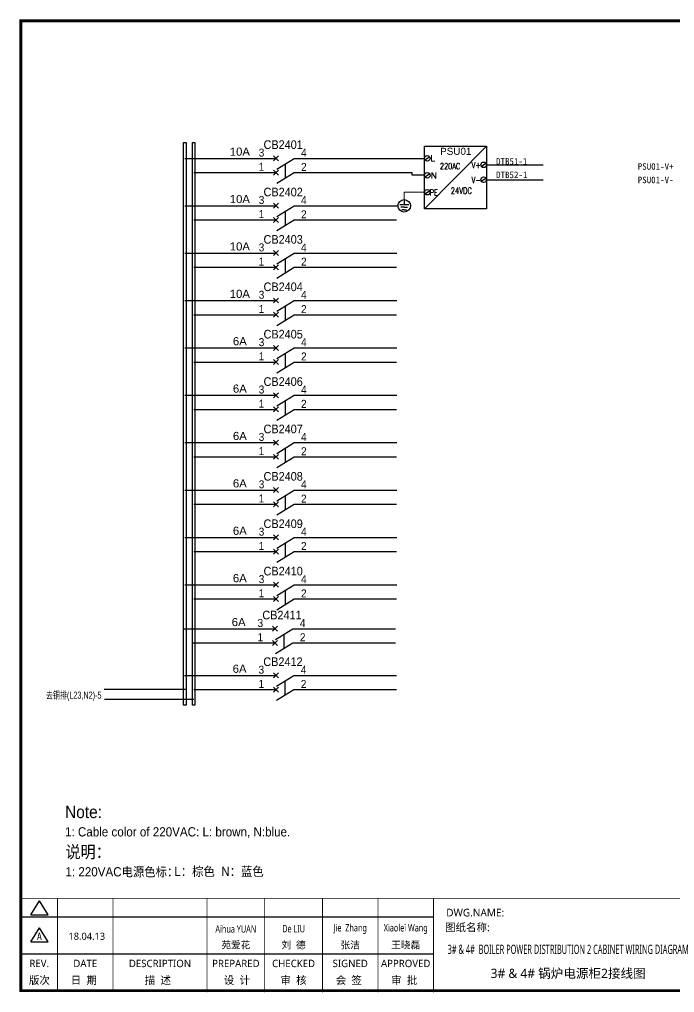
# Model space of a CAD drawing. Extents: x 81437 to 204847, y -54769 to -29444.
# Drawn here: x 115793 to 117921, y -45846 to -42684 of the extents above; entities that cross this region are included whole.
import ezdxf
from ezdxf.enums import TextEntityAlignment as Align

# ---------------------------------------------------------------- set-up
doc = ezdxf.new("R2010")
doc.units = 0
doc.header["$LTSCALE"] = 100
doc.header["$MEASUREMENT"] = 0
doc.layers.add('t', color=1, linetype='Continuous')
doc.layers.add('空气开关', color=7, linetype='Continuous')
doc.layers.add('细实线', color=7, linetype='Continuous', lineweight=20)
doc.styles.add('HZ', font='arial.ttf', dxfattribs={"width": 0.7})
doc.styles.add('HZTXT1', font='', dxfattribs={"width": 0.8})
doc.styles.add('ROMANS', font='romans', dxfattribs={"width": 0.8, "height": 2})
doc.styles.get("Standard").update_dxf_attribs({"font": ''})
doc.styles.add('微软雅黑', font='')
doc.styles.get('HZTXT1').set_extended_font_data('SimSun')
doc.styles.get('Standard').set_extended_font_data('SimSun')
doc.styles.get('微软雅黑').set_extended_font_data('Microsoft YaHei')

# ---------------------------------------------------------------- blocks, each defined once
blk = doc.blocks.new('供电端子')
at = {"style": 'HZ', "width": 0.7}
blk.add_attdef('供电端子', (0, 0), '', height=17, dxfattribs=at)
blk = doc.blocks.new('SM电源接线块配电')
at = {"color": 7}
for p, q in [((1.5, -45.1), (16.4, -35.1)), ((184.6, -66.2), (199.6, -56.3)), ((1.5, -100.1), (16.4, -90.1)), ((184.6, -114.7), (199.6, -104.7)), ((1.5, -155.1), (16.4, -145.2))]:
    blk.add_line(p, q, dxfattribs=at)
blk.add_lwpolyline([(0, 0), (201.1, 0), (201.1, -204.6), (0, -204.6)], close=True, dxfattribs=at)
for centre in [(9, -40.1), (192.1, -61.3), (9, -95.1), (192.1, -109.7), (9, -150.2)]:
    blk.add_circle(centre, 8.97, dxfattribs=at)
at = {"layer": '细实线'}
blk.add_line((0, -204.6), (201.1, 0), dxfattribs=at)
at = {"layer": '空气开关', "style": 'ROMANS'}
for s, p in [('L', (19.5, -49.5)), ('N', (20.9, -106.1))]:
    blk.add_text(s, height=20, dxfattribs=at).set_placement(p)
at = {"layer": '空气开关', "style": 'ROMANS', "width": 0.7}
blk.add_text('220AC', height=20, dxfattribs=at).set_placement((83.2, -75.4), align=Align.CENTER)
for s, p in [('V+', (153.2, -72.2)), ('V-', (153.2, -120.7)), ('PE', (17.3, -161.1))]:
    blk.add_text(s, height=20, dxfattribs=at).set_placement(p)
at = {"layer": '细实线', "color": 0, "style": 'HZ'}
blk.add_attdef('电源位号', text='', height=23, dxfattribs=at).set_placement((101.6, -28.8), align=Align.CENTER)
at = {"layer": '细实线', "color": 0, "style": 'ROMANS', "width": 0.8}
blk.add_attdef('24VDC', text='', height=20, dxfattribs=at).set_placement((119.6, -155.3), align=Align.CENTER)
at = {"layer": '细实线', "style": 'HZ'}
blk.add_attdef('电流', text='', height=20, dxfattribs=at).set_placement((111, -185.9), align=Align.CENTER)
blk = doc.blocks.new('图框')
at = {"color": 7}
for p, q in [((-6.2, -2970.4), (1334, -2970.4)), ((-6.2, -3090.4), (1334, -3090.4))]:
    blk.add_line(p, q, dxfattribs=at)
at = {"color": 7, "const_width": 3}
blk.add_lwpolyline([(4109.5, -2910.4), (-6.2, -2910.4)], dxfattribs=at)
at = {"layer": 't', "color": 7}
for p, q in [((25.8, -2963.9), (53.7, -2918)), ((81.7, -2963.9), (53.7, -2918)), ((25.8, -2963.9), (81.7, -2963.9)), ((25.8, -3051.8), (53.7, -3006)), ((81.7, -3051.8), (53.7, -3006)), ((25.8, -3051.8), (81.7, -3051.8))]:
    blk.add_line(p, q, dxfattribs=at)
at = {"layer": 't', "color": 7, "const_width": 9.62}
blk.add_lwpolyline([(4109.5, -3210.4), (4109.5, -58.9), (-6.2, -58.9), (-6.2, -3210.4)], close=True, dxfattribs=at)
at = {"layer": 't', "color": 7, "const_width": 2.4}
for points in [[(112.6, -2911.6), (112.6, -3210.4)], [(292.9, -2911.6), (292.9, -3210.4)], [(598.2, -2911.6), (598.2, -3215.3)], [(785.8, -2911.6), (785.8, -3215.3)], [(973.4, -2911.6), (973.4, -3215.3)], [(1153.7, -2911.6), (1153.7, -3215.3)], [(1334, -2911.6), (1334, -3215.3)]]:
    blk.add_lwpolyline(points, dxfattribs=at)
at = {"color": 7, "style": '微软雅黑', "flags": 8}
for tag, p, height in [('DWG.NAME:', (1375.5, -2969.2), 25), ('DWG.NO.:', (3122, -3089.3), 24), ('图纸编号', (3309.2, -3111.3), 24), ('FILENO.:', (3122.5, -3165), 24), ('文档号', (3311.6, -3183), 24)]:
    blk.add_attdef(tag, p, '', height=height, dxfattribs=at)
at = {"color": 7, "style": '微软雅黑', "width": 0.8, "flags": 8}
for tag, p, height in [('PROJECTNAME:', (3119.3, -2971.7), 24), ('PROJECT_NAME', (3324.7, -2969.2), 25)]:
    blk.add_attdef(tag, p, '', height=height, dxfattribs=at)
at = {"color": 7, "style": '微软雅黑', "flags": 8}
for tag, height, width, p in [('RENLIU', 24, 0.7, (692, -3009.2)), ('SHUFENWANG', 24, 0.7, (879.6, -3009.2)), ('FANGHOU', 24, 0.7, (1063.6, -3009.2)), ('DANDANLI', 24, 0.7, (1243.9, -3009.2)), ('#10STATIONONTROLCABINETCOVER', 30, 0.6, (1771.7, -3076)), ('HANGZHOUHOLLYSYSAUTOMATIONCO.,LTD.', 24, 0.7, (2763.9, -3104.6))]:
    blk.add_attdef(tag, text='', height=height, dxfattribs=dict(at, width=width)).set_placement(p, align=Align.MIDDLE)
for tag, p in [('图纸名称:', (1371.6, -3024.8)), ('项目名称', (3272.9, -3045.6))]:
    blk.add_attdef(tag, text='', height=25, dxfattribs=at).set_placement(p, align=Align.BOTTOM_LEFT)
at = {"color": 7, "flags": 8}
blk.add_attdef('A', text='', height=23, dxfattribs=at).set_placement((53.7, -3033.7), align=Align.MIDDLE)
at = {"color": 7, "style": '微软雅黑', "flags": 8}
for tag, height, p in [('设计时间', 23, (207.7, -3033.7)), ('刘仁', 23, (692, -3061.1)), ('王姝芬', 23, (879.6, -3061.1)), ('侯方', 23, (1063.6, -3061.1)), ('李丹丹', 23, (1243.9, -3061.1)), ('PAGEXOFX', 24, (3947.6, -3097.9)), ('REV.', 24, (53.2, -3121.9)), ('DATE', 24, (202.7, -3121.9)), ('DESCRIPTION', 24, (445.6, -3121.9)), ('PREPARED', 24, (692, -3121.9)), ('CHECKED', 24, (879.6, -3121.9)), ('SIGNED', 24, (1063.6, -3121.9)), ('APPROVED', 24, (1243.9, -3121.9)), ('图纸名称', 30, (1771.7, -3153.6)), ('第几页共几页', 24, (3947.6, -3172.9))]:
    blk.add_attdef(tag, text='', height=height, dxfattribs=at).set_placement(p, align=Align.MIDDLE)
at = {"layer": 't', "color": 7, "style": '微软雅黑'}
for s, p in [('版次', (53.7, -3176.5)), ('日  期', (198, -3176.5)), ('描  述', (438.3, -3176.5)), ('设  计', (695.3, -3176.5)), ('审  核', (879.4, -3176.5)), ('会  签', (1058.9, -3176.5)), ('审  批', (1239.1, -3176.5))]:
    blk.add_text(s, height=25, dxfattribs=at).set_placement(p, align=Align.MIDDLE_CENTER)

msp = doc.modelspace()

# ---------------------------------------------------------------- linework, layer by layer
at = {"color": 43}
for p, q in [((116329.7, -43135.3), (116626.3, -43135.3)), ((116684.9, -43135.3), (117018.6, -43135.3)), ((116684.9, -43135.3), (117108.5, -43135.3)), ((116329.7, -43289.3), (116626.3, -43289.3)), ((116684.9, -43289.3), (117018.6, -43289.3)), ((116329.7, -43443.3), (116626.3, -43443.3)), ((116684.9, -43443.3), (117018.6, -43443.3)), ((116329.7, -43597.3), (116626.3, -43597.3)), ((116684.9, -43597.3), (117018.6, -43597.3)), ((116329.7, -43751.3), (116626.3, -43751.3)), ((116684.9, -43751.3), (117018.6, -43751.3)), ((116329.7, -43905.3), (116626.3, -43905.3)), ((116684.9, -43905.3), (117018.6, -43905.3)), ((116329.7, -44059.3), (116626.3, -44059.3)), ((116684.9, -44059.3), (117018.6, -44059.3)), ((116329.7, -44213.3), (116626.3, -44213.3)), ((116684.9, -44213.3), (117018.6, -44213.3)), ((116329.7, -44367.3), (116626.3, -44367.3)), ((116684.9, -44367.3), (117018.6, -44367.3)), ((116329.7, -44521.3), (116626.3, -44521.3)), ((116684.9, -44521.3), (117018.6, -44521.3)), ((116325.8, -44664.1), (116622.5, -44664.1)), ((116681, -44664.1), (117014.7, -44664.1)), ((116329, -44815.8), (116625.7, -44815.8)), ((116684.2, -44815.8), (117017.9, -44815.8)), ((116067.5, -44860.3), (116334, -44860.3))]:
    msp.add_line(p, q, dxfattribs=at)
at = {"color": 6}
for p, q in [((116634.4, -43143.4), (116618.3, -43127.2)), ((116618.3, -43143.4), (116634.4, -43127.2)), ((116628.4, -43170.1), (116684.9, -43135.3)), ((116618.3, -43189.5), (116634.4, -43173.3)), ((116634.4, -43189.5), (116618.3, -43173.3)), ((116628.4, -43216.2), (116684.9, -43181.4)), ((116634.4, -43297.4), (116618.3, -43281.2)), ((116618.3, -43297.4), (116634.4, -43281.2)), ((116628.4, -43324.1), (116684.9, -43289.3)), ((116634.4, -43343.5), (116618.3, -43327.3)), ((116618.3, -43343.5), (116634.4, -43327.3)), ((116628.4, -43370.2), (116684.9, -43335.4)), ((116618.3, -43451.4), (116634.4, -43435.2)), ((116634.4, -43451.4), (116618.3, -43435.2)), ((116628.4, -43478.1), (116684.9, -43443.3)), ((116618.3, -43497.5), (116634.4, -43481.3)), ((116634.4, -43497.5), (116618.3, -43481.3)), ((116628.4, -43524.2), (116684.9, -43489.4)), ((116634.4, -43605.4), (116618.3, -43589.2)), ((116618.3, -43605.4), (116634.4, -43589.2)), ((116628.4, -43632.1), (116684.9, -43597.3)), ((116634.4, -43651.5), (116618.3, -43635.3)), ((116618.3, -43651.5), (116634.4, -43635.3)), ((116628.4, -43678.2), (116684.9, -43643.4)), ((116618.3, -43759.4), (116634.4, -43743.2)), ((116634.4, -43759.4), (116618.3, -43743.2)), ((116628.4, -43786.1), (116684.9, -43751.3)), ((116618.3, -43805.5), (116634.4, -43789.3)), ((116634.4, -43805.5), (116618.3, -43789.3)), ((116628.4, -43832.2), (116684.9, -43797.4)), ((116634.4, -43913.4), (116618.3, -43897.2)), ((116618.3, -43913.4), (116634.4, -43897.2)), ((116628.4, -43940.1), (116684.9, -43905.3)), ((116634.4, -43959.5), (116618.3, -43943.3)), ((116618.3, -43959.5), (116634.4, -43943.3)), ((116628.4, -43986.2), (116684.9, -43951.4)), ((116634.4, -44067.4), (116618.3, -44051.2)), ((116618.3, -44067.4), (116634.4, -44051.2)), ((116628.4, -44094.1), (116684.9, -44059.3)), ((116634.4, -44113.5), (116618.3, -44097.3)), ((116618.3, -44113.5), (116634.4, -44097.3)), ((116628.4, -44140.2), (116684.9, -44105.4)), ((116618.3, -44221.4), (116634.4, -44205.2)), ((116634.4, -44221.4), (116618.3, -44205.2)), ((116628.4, -44248.1), (116684.9, -44213.3)), ((116618.3, -44267.5), (116634.4, -44251.3)), ((116634.4, -44267.5), (116618.3, -44251.3)), ((116628.4, -44294.2), (116684.9, -44259.4)), ((116634.4, -44375.4), (116618.3, -44359.2)), ((116618.3, -44375.4), (116634.4, -44359.2)), ((116628.4, -44402.1), (116684.9, -44367.3)), ((116634.4, -44421.5), (116618.3, -44405.3)), ((116618.3, -44421.5), (116634.4, -44405.3)), ((116628.4, -44448.2), (116684.9, -44413.4)), ((116634.4, -44529.4), (116618.3, -44513.2)), ((116618.3, -44529.4), (116634.4, -44513.2)), ((116628.4, -44556.1), (116684.9, -44521.3)), ((116634.4, -44575.5), (116618.3, -44559.3)), ((116618.3, -44575.5), (116634.4, -44559.3)), ((116628.4, -44602.2), (116684.9, -44567.4)), ((116630.6, -44672.2), (116614.4, -44656)), ((116614.4, -44672.2), (116630.6, -44656)), ((116624.6, -44698.8), (116681, -44664.1)), ((116630.6, -44718.3), (116614.4, -44702.1)), ((116614.4, -44718.3), (116630.6, -44702.1)), ((116624.6, -44745), (116681, -44710.2)), ((116633.8, -44823.8), (116617.6, -44807.7)), ((116617.6, -44823.8), (116633.8, -44807.7)), ((116627.7, -44850.5), (116684.2, -44815.8)), ((116633.8, -44870), (116617.6, -44853.8)), ((116617.6, -44870), (116633.8, -44853.8)), ((116627.7, -44896.7), (116684.2, -44861.9))]:
    msp.add_line(p, q, dxfattribs=at)
at = {"color": 1}
msp.add_line((117309.8, -43156.4), (117494.3, -43156.4), dxfattribs=at)
at = {"color": 5}
for p, q in [((116359.4, -43181.4), (116626.3, -43181.4)), ((116684.9, -43181.4), (117067.4, -43181.4)), ((117068.1, -43190.3), (117068.1, -43181.4)), ((117108.5, -43190.3), (117068.1, -43190.3)), ((116359.4, -43335.4), (116626.3, -43335.4)), ((116684.9, -43335.4), (117018, -43335.4)), ((116359.4, -43489.4), (116626.3, -43489.4)), ((116684.9, -43489.4), (117018, -43489.4)), ((116359.4, -43643.4), (116626.3, -43643.4)), ((116684.9, -43643.4), (117018, -43643.4)), ((116359.4, -43797.4), (116626.3, -43797.4)), ((116684.9, -43797.4), (117018, -43797.4)), ((116359.4, -43951.4), (116626.3, -43951.4)), ((116684.9, -43951.4), (117018, -43951.4)), ((116359.4, -44105.4), (116626.3, -44105.4)), ((116684.9, -44105.4), (117018, -44105.4)), ((116359.4, -44259.4), (116626.3, -44259.4)), ((116684.9, -44259.4), (117018, -44259.4)), ((116359.4, -44413.4), (116626.3, -44413.4)), ((116684.9, -44413.4), (117018, -44413.4)), ((116359.4, -44567.4), (116626.3, -44567.4)), ((116684.9, -44567.4), (117018, -44567.4)), ((116355.5, -44710.2), (116622.5, -44710.2)), ((116681, -44710.2), (117014.2, -44710.2)), ((116358.7, -44861.9), (116625.7, -44861.9)), ((116684.2, -44861.9), (117017.3, -44861.9)), ((116068.9, -44892.7), (116359.5, -44892.7))]:
    msp.add_line(p, q, dxfattribs=at)
at = {"color": 0}
msp.add_line((117309.8, -43204.8), (117494.3, -43204.8), dxfattribs=at)
for p, q in [((117042.5, -43285.9), (117027.8, -43285.9)), ((117042.5, -43270.7), (117042.5, -43285.9)), ((117057.1, -43285.9), (117042.5, -43285.9)), ((117042.5, -43294), (117032, -43294)), ((117042.5, -43302.2), (117035.1, -43302.2)), ((117042.5, -43294), (117053, -43294)), ((117042.5, -43302.2), (117049.8, -43302.2))]:
    msp.add_line(p, q)
at = {"color": 43}
msp.add_lwpolyline([(116333.7, -43083.6), (116333.7, -44912.4), (116325.8, -44912.4), (116325.8, -43083.6)], close=True, dxfattribs=at)
at = {"color": 5}
msp.add_lwpolyline([(116362.8, -43083.6), (116362.8, -44912.4), (116355, -44912.4), (116355, -43083.6)], close=True, dxfattribs=at)
msp.add_circle((117042.5, -43289.7), 20.5)
at = {"layer": '空气开关', "color": 6}
for p, q in [((116656.7, -43198.8), (116656.7, -43152.7)), ((116656.7, -43352.8), (116656.7, -43306.7)), ((116656.7, -43506.8), (116656.7, -43460.7)), ((116656.7, -43660.8), (116656.7, -43614.7)), ((116656.7, -43814.8), (116656.7, -43768.7)), ((116656.7, -43968.8), (116656.7, -43922.7)), ((116656.7, -44122.8), (116656.7, -44076.7)), ((116656.7, -44276.8), (116656.7, -44230.7)), ((116656.7, -44430.8), (116656.7, -44384.7)), ((116656.7, -44584.8), (116656.7, -44538.7)), ((116652.8, -44727.6), (116652.8, -44681.5)), ((116656, -44879.3), (116656, -44833.1))]:
    msp.add_line(p, q, dxfattribs=at)
at = {"layer": '细实线'}
msp.add_line((117108.5, -43245.4), (117042.5, -43245.4), dxfattribs=at)
at = {"layer": '细实线', "color": 0}
msp.add_line((117042.5, -43269.2), (117042.5, -43245.4), dxfattribs=at)

# ---------------------------------------------------------------- block references
at = {"color": 1}
ref = msp.add_blockref('图框', (115803.6, -42629.9), dxfattribs=at)
ref.add_attrib('图纸名称:', '图纸名称:', dxfattribs={"color": 7, "height": 25, "style": '微软雅黑', "flags": 8}).set_placement((117175.2, -45654.7), align=Align.BOTTOM_LEFT)
ref.add_attrib('#10STATIONONTROLCABINETCOVER', '3# & 4#  BOILER POWER DISTRIBUTION 2 CABINET WIRING DIAGRAM', dxfattribs={"color": 7, "height": 30, "style": '微软雅黑', "width": 0.6, "flags": 8}).set_placement((117575.3, -45705.9), align=Align.MIDDLE)
ref.add_attrib('DWG.NAME:', 'DWG.NAME:', (117179, -45599.1), dxfattribs={"color": 7, "height": 25, "style": '微软雅黑', "flags": 8})
ref.add_attrib('DANDANLI', 'Xiaolei Wang', dxfattribs={"color": 7, "height": 24, "style": '微软雅黑', "width": 0.7, "flags": 8}).set_placement((117047.4, -45639.1), align=Align.MIDDLE)
ref.add_attrib('FANGHOU', 'Jie  Zhang', dxfattribs={"color": 7, "height": 24, "style": '微软雅黑', "width": 0.7, "flags": 8}).set_placement((116867.1, -45639.1), align=Align.MIDDLE)
ref.add_attrib('SHUFENWANG', 'De LIU', dxfattribs={"color": 7, "height": 24, "style": '微软雅黑', "width": 0.7, "flags": 8}).set_placement((116683.2, -45639.1), align=Align.MIDDLE)
ref.add_attrib('RENLIU', 'Aihua YUAN', dxfattribs={"color": 7, "height": 24, "style": '微软雅黑', "width": 0.7, "flags": 8}).set_placement((116495.6, -45639.1), align=Align.MIDDLE)
ref.add_attrib('APPROVED', 'APPROVED', dxfattribs={"color": 7, "height": 24, "style": '微软雅黑'}).set_placement((117047.4, -45751.8), align=Align.MIDDLE)
ref.add_attrib('SIGNED', 'SIGNED', dxfattribs={"color": 7, "height": 24, "style": '微软雅黑'}).set_placement((116867.1, -45751.8), align=Align.MIDDLE)
ref.add_attrib('CHECKED', 'CHECKED', dxfattribs={"color": 7, "height": 24, "style": '微软雅黑'}).set_placement((116683.2, -45751.8), align=Align.MIDDLE)
ref.add_attrib('PREPARED', 'PREPARED', dxfattribs={"color": 7, "height": 24, "style": '微软雅黑'}).set_placement((116495.6, -45751.8), align=Align.MIDDLE)
ref.add_attrib('DESCRIPTION', 'DESCRIPTION', dxfattribs={"color": 7, "height": 24, "style": '微软雅黑'}).set_placement((116249.1, -45751.8), align=Align.MIDDLE)
ref.add_attrib('DATE', 'DATE', dxfattribs={"color": 7, "height": 24, "style": '微软雅黑', "flags": 8}).set_placement((116006.3, -45751.8), align=Align.MIDDLE)
ref.add_attrib('REV.', 'REV.', dxfattribs={"color": 7, "height": 24, "style": '微软雅黑', "flags": 8}).set_placement((115856.8, -45751.8), align=Align.MIDDLE)
ref.add_attrib('A', 'A', dxfattribs={"color": 7, "height": 23, "flags": 8}).set_placement((115857.3, -45663.6), align=Align.MIDDLE)
ref.add_attrib('设计时间', '18.04.13', dxfattribs={"color": 7, "height": 23, "style": '微软雅黑', "flags": 8}).set_placement((116011.3, -45663.6), align=Align.MIDDLE)
ref.add_attrib('李丹丹', '王晓磊', dxfattribs={"color": 7, "height": 23, "style": '微软雅黑', "flags": 8}).set_placement((117047.4, -45691), align=Align.MIDDLE)
ref.add_attrib('侯方', '张洁', dxfattribs={"color": 7, "height": 23, "style": '微软雅黑', "flags": 8}).set_placement((116867.1, -45691), align=Align.MIDDLE)
ref.add_attrib('王姝芬', '刘  德', dxfattribs={"color": 7, "height": 23, "style": '微软雅黑', "flags": 8}).set_placement((116683.2, -45691), align=Align.MIDDLE)
ref.add_attrib('刘仁', '苑爱花', dxfattribs={"color": 7, "height": 23, "style": '微软雅黑', "flags": 8}).set_placement((116495.6, -45691), align=Align.MIDDLE)
ref.add_attrib('图纸名称', '3# & 4# 锅炉电源柜2接线图', dxfattribs={"color": 7, "height": 30, "style": '微软雅黑', "flags": 8}).set_placement((117575.3, -45783.5), align=Align.MIDDLE)
ref = msp.add_blockref('供电端子', (116508.5, -43126.8), dxfattribs=dict(xscale=0.9349999999976717, yscale=0.9349999999976717))
ref.add_attrib('供电端子', '10A', dxfattribs={"height": 26.4, "style": 'HZ'}).set_placement((116508.5, -43126.8), align=Align.CENTER)
ref = msp.add_blockref('供电端子', (116649.3, -43104.8), dxfattribs=dict(xscale=0.9349999999976717, yscale=0.9349999999976717))
ref.add_attrib('供电端子', 'CB2401', dxfattribs={"height": 28.05, "style": 'HZ', "width": 0.9}).set_placement((116649.3, -43104.8), align=Align.CENTER)
at = {"lineweight": -2}
ref = msp.add_blockref('SM电源接线块配电', (117108.5, -43095.2), dxfattribs=at)
ref.add_attrib('电源位号', 'PSU01', dxfattribs={"layer": '细实线', "color": 0, "height": 23, "style": 'HZ'}).set_placement((117210.1, -43124), align=Align.CENTER)
ref.add_attrib('24VDC', '24VDC', dxfattribs={"layer": '细实线', "color": 0, "height": 20, "style": 'ROMANS', "width": 0.8}).set_placement((117228.1, -43250.5), align=Align.CENTER)
ref = msp.add_blockref('供电端子', (116508.5, -43280.8), dxfattribs=dict(xscale=0.9349999999976717, yscale=0.9349999999976717))
ref.add_attrib('供电端子', '10A', dxfattribs={"height": 26.4, "style": 'HZ'}).set_placement((116508.5, -43280.8), align=Align.CENTER)
ref = msp.add_blockref('供电端子', (116649.3, -43258.8), dxfattribs=dict(xscale=0.9349999999976717, yscale=0.9349999999976717))
ref.add_attrib('供电端子', 'CB2402', dxfattribs={"height": 28.05, "style": 'HZ', "width": 0.9}).set_placement((116649.3, -43258.8), align=Align.CENTER)
ref = msp.add_blockref('供电端子', (116649.3, -43412.8), dxfattribs=dict(xscale=0.9349999999976717, yscale=0.9349999999976717))
ref.add_attrib('供电端子', 'CB2403', dxfattribs={"height": 28.05, "style": 'HZ', "width": 0.9}).set_placement((116649.3, -43412.8), align=Align.CENTER)
ref = msp.add_blockref('供电端子', (116508.5, -43434.8), dxfattribs=dict(xscale=0.9349999999976717, yscale=0.9349999999976717))
ref.add_attrib('供电端子', '10A', dxfattribs={"height": 26.4, "style": 'HZ'}).set_placement((116508.5, -43434.8), align=Align.CENTER)
ref = msp.add_blockref('供电端子', (116649.3, -43566.8), dxfattribs=dict(xscale=0.9349999999976717, yscale=0.9349999999976717))
ref.add_attrib('供电端子', 'CB2404', dxfattribs={"height": 28.05, "style": 'HZ', "width": 0.9}).set_placement((116649.3, -43566.8), align=Align.CENTER)
ref = msp.add_blockref('供电端子', (116508.5, -43588.8), dxfattribs=dict(xscale=0.9349999999976717, yscale=0.9349999999976717))
ref.add_attrib('供电端子', '10A', dxfattribs={"height": 26.4, "style": 'HZ'}).set_placement((116508.5, -43588.8), align=Align.CENTER)
ref = msp.add_blockref('供电端子', (116649.3, -43720.8), dxfattribs=dict(xscale=0.9349999999976717, yscale=0.9349999999976717))
ref.add_attrib('供电端子', 'CB2405', dxfattribs={"height": 28.05, "style": 'HZ', "width": 0.9}).set_placement((116649.3, -43720.8), align=Align.CENTER)
ref = msp.add_blockref('供电端子', (116508.5, -43742.8), dxfattribs=dict(xscale=0.9349999999976717, yscale=0.9349999999976717))
ref.add_attrib('供电端子', '6A', dxfattribs={"height": 26.4, "style": 'HZ'}).set_placement((116508.5, -43742.8), align=Align.CENTER)
ref = msp.add_blockref('供电端子', (116649.3, -43874.8), dxfattribs=dict(xscale=0.9349999999976717, yscale=0.9349999999976717))
ref.add_attrib('供电端子', 'CB2406', dxfattribs={"height": 28.05, "style": 'HZ', "width": 0.9}).set_placement((116649.3, -43874.8), align=Align.CENTER)
ref = msp.add_blockref('供电端子', (116508.5, -43896.8), dxfattribs=dict(xscale=0.9349999999976717, yscale=0.9349999999976717))
ref.add_attrib('供电端子', '6A', dxfattribs={"height": 26.4, "style": 'HZ'}).set_placement((116508.5, -43896.8), align=Align.CENTER)
ref = msp.add_blockref('供电端子', (116649.3, -44028.8), dxfattribs=dict(xscale=0.9349999999976717, yscale=0.9349999999976717))
ref.add_attrib('供电端子', 'CB2407', dxfattribs={"height": 28.05, "style": 'HZ', "width": 0.9}).set_placement((116649.3, -44028.8), align=Align.CENTER)
ref = msp.add_blockref('供电端子', (116508.5, -44050.8), dxfattribs=dict(xscale=0.9349999999976717, yscale=0.9349999999976717))
ref.add_attrib('供电端子', '6A', dxfattribs={"height": 26.4, "style": 'HZ'}).set_placement((116508.5, -44050.8), align=Align.CENTER)
ref = msp.add_blockref('供电端子', (116508.5, -44204.8), dxfattribs=dict(xscale=0.9349999999976717, yscale=0.9349999999976717))
ref.add_attrib('供电端子', '6A', dxfattribs={"height": 26.4, "style": 'HZ'}).set_placement((116508.5, -44204.8), align=Align.CENTER)
ref = msp.add_blockref('供电端子', (116649.3, -44182.8), dxfattribs=dict(xscale=0.9349999999976717, yscale=0.9349999999976717))
ref.add_attrib('供电端子', 'CB2408', dxfattribs={"height": 28.05, "style": 'HZ', "width": 0.9}).set_placement((116649.3, -44182.8), align=Align.CENTER)
ref = msp.add_blockref('供电端子', (116508.5, -44358.8), dxfattribs=dict(xscale=0.9349999999976717, yscale=0.9349999999976717))
ref.add_attrib('供电端子', '6A', dxfattribs={"height": 26.4, "style": 'HZ'}).set_placement((116508.5, -44358.8), align=Align.CENTER)
ref = msp.add_blockref('供电端子', (116649.3, -44336.8), dxfattribs=dict(xscale=0.9349999999976717, yscale=0.9349999999976717))
ref.add_attrib('供电端子', 'CB2409', dxfattribs={"height": 28.05, "style": 'HZ', "width": 0.9}).set_placement((116649.3, -44336.8), align=Align.CENTER)
ref = msp.add_blockref('供电端子', (116649.3, -44490.8), dxfattribs=dict(xscale=0.9349999999976717, yscale=0.9349999999976717))
ref.add_attrib('供电端子', 'CB2410', dxfattribs={"height": 28.05, "style": 'HZ', "width": 0.9}).set_placement((116649.3, -44490.8), align=Align.CENTER)
ref = msp.add_blockref('供电端子', (116508.5, -44512.8), dxfattribs=dict(xscale=0.9349999999976717, yscale=0.9349999999976717))
ref.add_attrib('供电端子', '6A', dxfattribs={"height": 26.4, "style": 'HZ'}).set_placement((116508.5, -44512.8), align=Align.CENTER)
ref = msp.add_blockref('供电端子', (116645.5, -44633.6), dxfattribs=dict(xscale=0.9349999999976717, yscale=0.9349999999976717))
ref.add_attrib('供电端子', 'CB2411', dxfattribs={"height": 28.05, "style": 'HZ', "width": 0.9}).set_placement((116645.5, -44633.6), align=Align.CENTER)
ref = msp.add_blockref('供电端子', (116504.7, -44655.6), dxfattribs=dict(xscale=0.9349999999976717, yscale=0.9349999999976717))
ref.add_attrib('供电端子', '6A', dxfattribs={"height": 26.4, "style": 'HZ'}).set_placement((116504.7, -44655.6), align=Align.CENTER)
ref = msp.add_blockref('供电端子', (116648.6, -44785.3), dxfattribs=dict(xscale=0.9349999999976717, yscale=0.9349999999976717))
ref.add_attrib('供电端子', 'CB2412', dxfattribs={"height": 28.05, "style": 'HZ', "width": 0.9}).set_placement((116648.6, -44785.3), align=Align.CENTER)
ref = msp.add_blockref('供电端子', (116507.8, -44807.3), dxfattribs=dict(xscale=0.9349999999976717, yscale=0.9349999999976717))
ref.add_attrib('供电端子', '6A', dxfattribs={"height": 26.4, "style": 'HZ'}).set_placement((116507.8, -44807.3), align=Align.CENTER)

# ---------------------------------------------------------------- texts
at = {"lineweight": -3, "style": 'HZTXT1'}
for s, p in [('DTB51-1', (117442.8, -43155.9)), ('PSU01-V+', (117917.6, -43172.4)), ('DTB52-1', (117442.8, -43199.6)), ('PSU01-V-', (117917.6, -43216.1))]:
    msp.add_text(s, height=21.38, dxfattribs=at).set_placement(p, align=Align.RIGHT)
at = {"style": 'HZ', "width": 0.7}
msp.add_text('去铜排(L23,N2)-5', height=23.1, dxfattribs=at).set_placement((115878.9, -44891.5))
at = {"color": 3, "style": 'HZ', "width": 0.9}
for s, height, p in [('Note:', 40, (115940.6, -45279.4)), ('1: Cable color of 220VAC: L: brown, N:blue.', 30, (115940.6, -45339.1)), ('说明：', 40, (115942, -45409.3)), ('说明：', 40, (115942, -45409.3)), ('1: 220VAC电源色标：', 30, (115942, -45469)), ('L：棕色', 30, (116295.7, -45467.6)), ('N：蓝色', 30, (116448.3, -45467.6))]:
    msp.add_text(s, height=height, dxfattribs=at).set_placement(p)
at = {"layer": '空气开关', "style": 'HZ', "width": 0.9}
for s, p in [('3', (116569.9, -43129.6)), ('4', (116707.3, -43130.1)), ('1', (116569.9, -43175.7)), ('2', (116707.3, -43176.2)), ('3', (116569.9, -43283.6)), ('4', (116707.3, -43284.1)), ('1', (116569.9, -43329.7)), ('2', (116707.3, -43330.2)), ('3', (116569.9, -43437.6)), ('4', (116707.3, -43438.1)), ('1', (116569.9, -43483.7)), ('2', (116707.3, -43484.2)), ('3', (116569.9, -43591.6)), ('4', (116707.3, -43592.1)), ('1', (116569.9, -43637.7)), ('2', (116707.3, -43638.2)), ('3', (116569.9, -43745.6)), ('4', (116707.3, -43746.1)), ('1', (116569.9, -43791.7)), ('2', (116707.3, -43792.2)), ('3', (116569.9, -43899.6)), ('4', (116707.3, -43900.1)), ('1', (116569.9, -43945.7)), ('2', (116707.3, -43946.2)), ('3', (116569.9, -44053.6)), ('4', (116707.3, -44054.1)), ('1', (116569.9, -44099.7)), ('2', (116707.3, -44100.2)), ('3', (116569.9, -44207.6)), ('4', (116707.3, -44208.1)), ('1', (116569.9, -44253.7)), ('2', (116707.3, -44254.2)), ('3', (116569.9, -44361.6)), ('4', (116707.3, -44362.1)), ('1', (116569.9, -44407.7)), ('2', (116707.3, -44408.2)), ('3', (116569.9, -44515.6)), ('4', (116707.3, -44516.1)), ('1', (116569.9, -44561.7)), ('2', (116707.3, -44562.2)), ('3', (116566.1, -44658.4)), ('4', (116703.5, -44658.8)), ('1', (116566.1, -44704.5)), ('2', (116703.5, -44704.9)), ('3', (116569.3, -44810.1)), ('4', (116706.7, -44810.5)), ('1', (116569.3, -44856.2)), ('2', (116706.7, -44856.6))]:
    msp.add_text(s, height=26, dxfattribs=at).set_placement(p)

doc.saveas('drawing.dxf')
